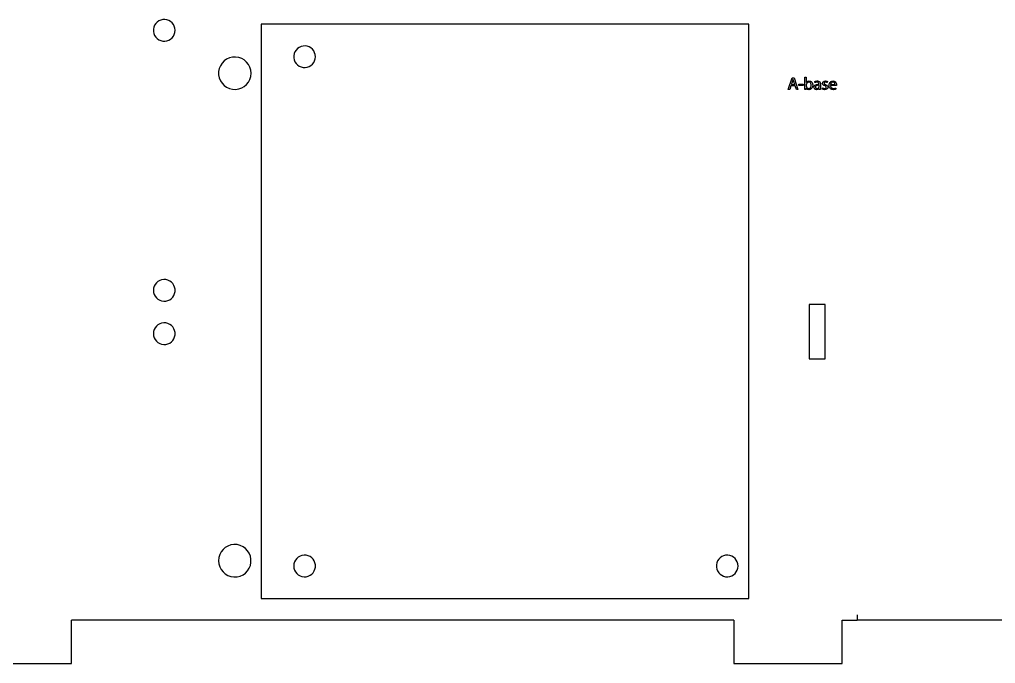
# Model space of a CAD drawing. Header units: metres. Extents: x 0 to 728, y 1000 to 1425.
# Drawn here: x 120.2 to 300.3, y 1006 to 1124.9 of the extents above; entities that cross this region are included whole.
import ezdxf

# ---------------------------------------------------------------- set-up
doc = ezdxf.new("R2010")
doc.units = ezdxf.units.M

msp = doc.modelspace()

# ---------------------------------------------------------------- linework, layer by layer
at = {"layer": 'COMPONENT1'}
for p, q in [((145.37, 1124.16), (145.16, 1123.84)), ((145.62, 1124.42), (145.37, 1124.16)), ((145.92, 1124.64), (145.62, 1124.42)), ((146.27, 1124.8), (145.92, 1124.64)), ((146.64, 1124.89), (146.27, 1124.8)), ((147.03, 1124.91), (146.64, 1124.89)), ((147.42, 1124.86), (147.03, 1124.91)), ((147.78, 1124.73), (147.42, 1124.86)), ((148.1, 1124.54), (147.78, 1124.73)), ((148.38, 1124.3), (148.1, 1124.54)), ((148.61, 1124), (148.38, 1124.3)), ((148.79, 1123.67), (148.61, 1124)), ((164.83, 1124.03), (164.83, 1018.03)), ((254.83, 1124.03), (164.83, 1124.03)), ((254.83, 1018.03), (254.83, 1124.03)), ((145.02, 1123.49), (144.94, 1123.11)), ((144.94, 1123.11), (144.94, 1122.72)), ((144.94, 1122.72), (145.02, 1122.34)), ((145.16, 1123.84), (145.02, 1123.49)), ((145.02, 1122.34), (145.16, 1121.99)), ((148.61, 1121.83), (148.79, 1122.16)), ((148.9, 1123.31), (148.79, 1123.67)), ((148.79, 1122.16), (148.9, 1122.52)), ((148.93, 1122.92), (148.9, 1123.31)), ((148.9, 1122.52), (148.93, 1122.92)), ((145.16, 1121.99), (145.37, 1121.67)), ((145.37, 1121.67), (145.62, 1121.41)), ((145.62, 1121.41), (145.92, 1121.19)), ((145.92, 1121.19), (146.27, 1121.03)), ((146.27, 1121.03), (146.64, 1120.94)), ((146.64, 1120.94), (147.03, 1120.92)), ((147.03, 1120.92), (147.42, 1120.97)), ((147.42, 1120.97), (147.78, 1121.1)), ((147.78, 1121.1), (148.1, 1121.29)), ((148.1, 1121.29), (148.38, 1121.53)), ((148.38, 1121.53), (148.61, 1121.83)), ((170.92, 1118.61), (170.84, 1118.23)), ((171.06, 1118.96), (170.92, 1118.61)), ((171.27, 1119.27), (171.06, 1118.96)), ((171.52, 1119.54), (171.27, 1119.27)), ((171.82, 1119.76), (171.52, 1119.54)), ((172.17, 1119.92), (171.82, 1119.76)), ((172.54, 1120.01), (172.17, 1119.92)), ((172.93, 1120.03), (172.54, 1120.01)), ((173.32, 1119.98), (172.93, 1120.03)), ((173.68, 1119.85), (173.32, 1119.98)), ((174, 1119.66), (173.68, 1119.85)), ((174.28, 1119.42), (174, 1119.66)), ((174.51, 1119.12), (174.28, 1119.42)), ((174.69, 1118.79), (174.51, 1119.12)), ((174.8, 1118.43), (174.69, 1118.79)), ((157.6, 1116.86), (157.29, 1116.39)), ((157.98, 1117.26), (157.6, 1116.86)), ((158.44, 1117.59), (157.98, 1117.26)), ((158.95, 1117.83), (158.44, 1117.59)), ((159.51, 1117.97), (158.95, 1117.83)), ((160.1, 1117.99), (159.51, 1117.97)), ((160.68, 1117.91), (160.1, 1117.99)), ((161.22, 1117.72), (160.68, 1117.91)), ((161.7, 1117.44), (161.22, 1117.72)), ((162.12, 1117.07), (161.7, 1117.44)), ((162.47, 1116.63), (162.12, 1117.07)), ((170.84, 1118.23), (170.84, 1117.84)), ((170.84, 1117.84), (170.92, 1117.46)), ((170.92, 1117.46), (171.06, 1117.11)), ((171.06, 1117.11), (171.27, 1116.79)), ((171.27, 1116.79), (171.52, 1116.52)), ((174.28, 1116.65), (174.51, 1116.95)), ((174.51, 1116.95), (174.69, 1117.28)), ((174.69, 1117.28), (174.8, 1117.64)), ((174.83, 1118.03), (174.8, 1118.43)), ((174.8, 1117.64), (174.83, 1118.03)), ((157.08, 1115.86), (156.97, 1115.3)), ((156.97, 1115.3), (156.97, 1114.7)), ((157.29, 1116.39), (157.08, 1115.86)), ((162.73, 1116.13), (162.47, 1116.63)), ((162.89, 1115.59), (162.73, 1116.13)), ((162.95, 1115), (162.89, 1115.59)), ((162.89, 1114.41), (162.95, 1115)), ((171.52, 1116.52), (171.82, 1116.31)), ((171.82, 1116.31), (172.17, 1116.15)), ((172.17, 1116.15), (172.54, 1116.06)), ((172.54, 1116.06), (172.93, 1116.04)), ((172.93, 1116.04), (173.32, 1116.09)), ((173.32, 1116.09), (173.68, 1116.22)), ((173.68, 1116.22), (174, 1116.41)), ((174, 1116.41), (174.28, 1116.65)), ((156.97, 1114.7), (157.08, 1114.13)), ((157.08, 1114.13), (157.29, 1113.61)), ((157.29, 1113.61), (157.6, 1113.14)), ((162.12, 1112.93), (162.47, 1113.36)), ((162.47, 1113.36), (162.73, 1113.86)), ((162.73, 1113.86), (162.89, 1114.41)), ((157.6, 1113.14), (157.98, 1112.73)), ((157.98, 1112.73), (158.44, 1112.41)), ((158.44, 1112.41), (158.95, 1112.17)), ((158.95, 1112.17), (159.51, 1112.03)), ((159.51, 1112.03), (160.1, 1112)), ((160.1, 1112), (160.68, 1112.09)), ((160.68, 1112.09), (161.22, 1112.28)), ((161.22, 1112.28), (161.7, 1112.56)), ((161.7, 1112.56), (162.12, 1112.93)), ((145.08, 1075.67), (144.97, 1075.31)), ((145.26, 1076), (145.08, 1075.67)), ((145.49, 1076.3), (145.26, 1076)), ((145.77, 1076.54), (145.49, 1076.3)), ((146.09, 1076.73), (145.77, 1076.54)), ((146.45, 1076.86), (146.09, 1076.73)), ((146.83, 1076.91), (146.45, 1076.86)), ((147.23, 1076.89), (146.83, 1076.91)), ((147.6, 1076.8), (147.23, 1076.89)), ((147.94, 1076.64), (147.6, 1076.8)), ((148.25, 1076.42), (147.94, 1076.64)), ((148.5, 1076.16), (148.25, 1076.42)), ((148.71, 1075.84), (148.5, 1076.16)), ((148.85, 1075.49), (148.71, 1075.84)), ((148.92, 1075.11), (148.85, 1075.49)), ((144.97, 1075.31), (144.93, 1074.92)), ((144.93, 1074.92), (144.97, 1074.52)), ((144.97, 1074.52), (145.08, 1074.16)), ((145.08, 1074.16), (145.26, 1073.83)), ((145.26, 1073.83), (145.49, 1073.53)), ((145.49, 1073.53), (145.77, 1073.29)), ((148.25, 1073.41), (148.5, 1073.67)), ((148.5, 1073.67), (148.71, 1073.99)), ((148.71, 1073.99), (148.85, 1074.34)), ((148.85, 1074.34), (148.92, 1074.72)), ((148.92, 1074.72), (148.92, 1075.11)), ((145.77, 1073.29), (146.09, 1073.1)), ((146.09, 1073.1), (146.45, 1072.97)), ((146.45, 1072.97), (146.83, 1072.92)), ((146.83, 1072.92), (147.23, 1072.94)), ((147.23, 1072.94), (147.6, 1073.03)), ((147.6, 1073.03), (147.94, 1073.19)), ((147.94, 1073.19), (148.25, 1073.41)), ((268.93, 1072.28), (265.93, 1072.28)), ((265.93, 1072.28), (265.93, 1062.28)), ((268.93, 1062.28), (268.93, 1072.28)), ((145.49, 1068.3), (145.26, 1068)), ((145.77, 1068.54), (145.49, 1068.3)), ((146.09, 1068.73), (145.77, 1068.54)), ((146.45, 1068.86), (146.09, 1068.73)), ((146.83, 1068.91), (146.45, 1068.86)), ((147.23, 1068.89), (146.83, 1068.91)), ((147.6, 1068.8), (147.23, 1068.89)), ((147.94, 1068.64), (147.6, 1068.8)), ((148.25, 1068.42), (147.94, 1068.64)), ((148.5, 1068.16), (148.25, 1068.42)), ((148.71, 1067.84), (148.5, 1068.16)), ((144.97, 1067.31), (144.93, 1066.92)), ((144.93, 1066.92), (144.97, 1066.52)), ((145.08, 1067.67), (144.97, 1067.31)), ((144.97, 1066.52), (145.08, 1066.16)), ((145.26, 1068), (145.08, 1067.67)), ((148.85, 1067.49), (148.71, 1067.84)), ((148.71, 1065.99), (148.85, 1066.34)), ((148.92, 1067.11), (148.85, 1067.49)), ((148.85, 1066.34), (148.92, 1066.72)), ((148.92, 1066.72), (148.92, 1067.11)), ((145.08, 1066.16), (145.26, 1065.83)), ((145.26, 1065.83), (145.49, 1065.53)), ((145.49, 1065.53), (145.77, 1065.29)), ((145.77, 1065.29), (146.09, 1065.1)), ((146.09, 1065.1), (146.45, 1064.97)), ((146.45, 1064.97), (146.83, 1064.92)), ((146.83, 1064.92), (147.23, 1064.94)), ((147.23, 1064.94), (147.6, 1065.03)), ((147.6, 1065.03), (147.94, 1065.19)), ((147.94, 1065.19), (148.25, 1065.41)), ((148.25, 1065.41), (148.5, 1065.68)), ((148.5, 1065.68), (148.71, 1065.99)), ((265.93, 1062.28), (268.93, 1062.28)), ((157.78, 1027.07), (157.43, 1026.63)), ((158.2, 1027.44), (157.78, 1027.07)), ((158.69, 1027.72), (158.2, 1027.44)), ((159.22, 1027.91), (158.69, 1027.72)), ((159.8, 1027.99), (159.22, 1027.91)), ((160.39, 1027.97), (159.8, 1027.99)), ((160.95, 1027.83), (160.39, 1027.97)), ((161.47, 1027.59), (160.95, 1027.83)), ((161.92, 1027.26), (161.47, 1027.59)), ((162.3, 1026.86), (161.92, 1027.26)), ((162.61, 1026.39), (162.3, 1026.86)), ((157.01, 1025.59), (156.95, 1025)), ((156.95, 1025), (157.01, 1024.41)), ((157.17, 1026.13), (157.01, 1025.59)), ((157.43, 1026.63), (157.17, 1026.13)), ((162.82, 1025.87), (162.61, 1026.39)), ((162.94, 1025.3), (162.82, 1025.87)), ((162.94, 1024.7), (162.94, 1025.3)), ((171.16, 1025.12), (170.98, 1024.79)), ((171.39, 1025.41), (171.16, 1025.12)), ((171.67, 1025.66), (171.39, 1025.41)), ((171.99, 1025.85), (171.67, 1025.66)), ((172.35, 1025.97), (171.99, 1025.85)), ((172.73, 1026.03), (172.35, 1025.97)), ((173.13, 1026.01), (172.73, 1026.03)), ((173.5, 1025.92), (173.13, 1026.01)), ((173.84, 1025.76), (173.5, 1025.92)), ((174.15, 1025.54), (173.84, 1025.76)), ((174.4, 1025.27), (174.15, 1025.54)), ((174.61, 1024.96), (174.4, 1025.27)), ((174.75, 1024.61), (174.61, 1024.96)), ((249.06, 1024.96), (248.92, 1024.61)), ((249.27, 1025.27), (249.06, 1024.96)), ((249.52, 1025.54), (249.27, 1025.27)), ((249.82, 1025.76), (249.52, 1025.54)), ((250.17, 1025.92), (249.82, 1025.76)), ((250.54, 1026.01), (250.17, 1025.92)), ((250.93, 1026.03), (250.54, 1026.01)), ((251.32, 1025.97), (250.93, 1026.03)), ((251.68, 1025.85), (251.32, 1025.97)), ((252, 1025.66), (251.68, 1025.85)), ((252.28, 1025.41), (252, 1025.66)), ((252.51, 1025.12), (252.28, 1025.41)), ((252.69, 1024.79), (252.51, 1025.12)), ((157.01, 1024.41), (157.17, 1023.86)), ((157.17, 1023.86), (157.43, 1023.37)), ((157.43, 1023.37), (157.78, 1022.93)), ((161.92, 1022.73), (162.3, 1023.14)), ((162.3, 1023.14), (162.61, 1023.61)), ((162.61, 1023.61), (162.82, 1024.13)), ((162.82, 1024.13), (162.94, 1024.7)), ((170.87, 1024.43), (170.83, 1024.03)), ((170.83, 1024.03), (170.87, 1023.64)), ((170.98, 1024.79), (170.87, 1024.43)), ((170.87, 1023.64), (170.98, 1023.28)), ((170.98, 1023.28), (171.16, 1022.95)), ((174.4, 1022.79), (174.61, 1023.11)), ((174.61, 1023.11), (174.75, 1023.46)), ((174.82, 1024.23), (174.75, 1024.61)), ((174.75, 1023.46), (174.82, 1023.84)), ((174.82, 1023.84), (174.82, 1024.23)), ((248.92, 1024.61), (248.84, 1024.23)), ((248.84, 1024.23), (248.84, 1023.84)), ((248.84, 1023.84), (248.92, 1023.46)), ((248.92, 1023.46), (249.06, 1023.11)), ((249.06, 1023.11), (249.27, 1022.79)), ((252.51, 1022.95), (252.69, 1023.28)), ((252.8, 1024.43), (252.69, 1024.79)), ((252.69, 1023.28), (252.8, 1023.64)), ((252.83, 1024.03), (252.8, 1024.43)), ((252.8, 1023.64), (252.83, 1024.03)), ((157.78, 1022.93), (158.2, 1022.56)), ((158.2, 1022.56), (158.69, 1022.28)), ((158.69, 1022.28), (159.22, 1022.09)), ((159.22, 1022.09), (159.8, 1022)), ((159.8, 1022), (160.39, 1022.03)), ((160.39, 1022.03), (160.95, 1022.17)), ((160.95, 1022.17), (161.47, 1022.41)), ((161.47, 1022.41), (161.92, 1022.73)), ((171.16, 1022.95), (171.39, 1022.65)), ((171.39, 1022.65), (171.67, 1022.41)), ((171.67, 1022.41), (171.99, 1022.22)), ((171.99, 1022.22), (172.35, 1022.09)), ((172.35, 1022.09), (172.73, 1022.04)), ((172.73, 1022.04), (173.13, 1022.06)), ((173.13, 1022.06), (173.5, 1022.15)), ((173.5, 1022.15), (173.84, 1022.31)), ((173.84, 1022.31), (174.15, 1022.52)), ((174.15, 1022.52), (174.4, 1022.79)), ((249.27, 1022.79), (249.52, 1022.52)), ((249.52, 1022.52), (249.82, 1022.31)), ((249.82, 1022.31), (250.17, 1022.15)), ((250.17, 1022.15), (250.54, 1022.06)), ((250.54, 1022.06), (250.93, 1022.04)), ((250.93, 1022.04), (251.32, 1022.09)), ((251.32, 1022.09), (251.68, 1022.22)), ((251.68, 1022.22), (252, 1022.41)), ((252, 1022.41), (252.28, 1022.65)), ((252.28, 1022.65), (252.51, 1022.95)), ((164.83, 1018.03), (254.83, 1018.03)), ((274.83, 1015.03), (274.83, 1014.03)), ((129.82, 1006.03), (129.82, 1014.03)), ((252.02, 1014.03), (129.82, 1014.03)), ((252.02, 1014.03), (252.02, 1006.03)), ((272.02, 1006.03), (272.02, 1014.03)), ((272.02, 1014.03), (274.83, 1014.03)), ((371.37, 1014.03), (274.83, 1014.03)), ((109.82, 1006.03), (129.82, 1006.03)), ((252.02, 1006.03), (272.02, 1006.03))]:
    msp.add_line(p, q, dxfattribs=at)
at = {"layer": 'COMPONENT4'}
for p, q in [((262.1, 1112), (262.83, 1114.14)), ((262.76, 1113.17), (262.72, 1113.06)), ((262.8, 1113.28), (262.76, 1113.17)), ((262.83, 1113.38), (262.8, 1113.28)), ((262.83, 1114.14), (263.16, 1114.14)), ((262.86, 1113.46), (262.83, 1113.38)), ((262.87, 1113.5), (262.86, 1113.46)), ((262.88, 1113.54), (262.87, 1113.5)), ((262.9, 1113.59), (262.88, 1113.54)), ((262.91, 1113.64), (262.9, 1113.59)), ((262.92, 1113.68), (262.91, 1113.64)), ((262.94, 1113.73), (262.92, 1113.68)), ((262.95, 1113.78), (262.94, 1113.73)), ((262.96, 1113.83), (262.95, 1113.78)), ((262.99, 1113.88), (262.96, 1113.83)), ((263, 1113.83), (262.99, 1113.88)), ((263.01, 1113.79), (263, 1113.83)), ((263.03, 1113.74), (263.01, 1113.79)), ((263.04, 1113.69), (263.03, 1113.74)), ((263.05, 1113.65), (263.04, 1113.69)), ((263.07, 1113.6), (263.05, 1113.65)), ((263.08, 1113.55), (263.07, 1113.6)), ((263.1, 1113.5), (263.08, 1113.55)), ((263.11, 1113.47), (263.1, 1113.5)), ((263.13, 1113.4), (263.11, 1113.47)), ((263.17, 1113.3), (263.13, 1113.4)), ((263.16, 1114.14), (263.89, 1112)), ((263.21, 1113.19), (263.17, 1113.3)), ((263.24, 1113.08), (263.21, 1113.19)), ((265.16, 1114.25), (265.2, 1114.25)), ((265.16, 1114.18), (265.16, 1114.25)), ((265.16, 1113.97), (265.16, 1114.18)), ((265.16, 1113.68), (265.16, 1113.97)), ((265.16, 1113.34), (265.16, 1113.68)), ((265.16, 1113), (265.16, 1113.34)), ((265.2, 1114.25), (265.24, 1114.25)), ((265.24, 1114.25), (265.29, 1114.25)), ((265.29, 1114.25), (265.34, 1114.25)), ((265.34, 1114.25), (265.39, 1114.25)), ((265.39, 1114.25), (265.42, 1114.25)), ((265.42, 1114.25), (265.43, 1114.22)), ((265.43, 1114.22), (265.43, 1114.12)), ((265.43, 1114.12), (265.43, 1113.97)), ((265.43, 1113.97), (265.43, 1113.79)), ((265.43, 1113.79), (265.43, 1113.62)), ((265.43, 1113.62), (265.43, 1113.46)), ((265.43, 1113.46), (265.43, 1113.34)), ((265.43, 1113.34), (265.43, 1113.29)), ((265.43, 1113.29), (265.47, 1113.33)), ((265.47, 1113.33), (265.51, 1113.39)), ((265.54, 1113.19), (265.5, 1113.13)), ((265.51, 1113.39), (265.57, 1113.44)), ((265.59, 1113.24), (265.54, 1113.19)), ((265.57, 1113.44), (265.63, 1113.48)), ((265.65, 1113.28), (265.59, 1113.24)), ((265.63, 1113.48), (265.69, 1113.52)), ((265.71, 1113.31), (265.65, 1113.28)), ((265.69, 1113.52), (265.77, 1113.54)), ((265.77, 1113.34), (265.71, 1113.31)), ((265.77, 1113.54), (265.85, 1113.56)), ((265.84, 1113.35), (265.77, 1113.34)), ((265.93, 1113.34), (265.84, 1113.35)), ((265.85, 1113.56), (265.93, 1113.57)), ((265.93, 1113.57), (266.06, 1113.56)), ((266.03, 1113.32), (265.93, 1113.34)), ((266.11, 1113.28), (266.03, 1113.32)), ((266.06, 1113.56), (266.19, 1113.53)), ((266.19, 1113.21), (266.11, 1113.28)), ((266.19, 1113.53), (266.3, 1113.47)), ((266.24, 1113.14), (266.19, 1113.21)), ((266.3, 1113.47), (266.4, 1113.39)), ((266.4, 1113.39), (266.48, 1113.28)), ((266.48, 1113.28), (266.55, 1113.16)), ((266.55, 1113.16), (266.59, 1113.02)), ((266.96, 1113.41), (266.97, 1113.45)), ((266.97, 1113.38), (266.96, 1113.41)), ((266.97, 1113.45), (267.03, 1113.48)), ((266.98, 1113.34), (266.97, 1113.38)), ((267, 1113.3), (266.98, 1113.34)), ((267.01, 1113.27), (267, 1113.3)), ((267.03, 1113.26), (267.01, 1113.27)), ((267.03, 1113.48), (267.1, 1113.51)), ((267.08, 1113.29), (267.03, 1113.26)), ((267.14, 1113.31), (267.08, 1113.29)), ((267.1, 1113.51), (267.17, 1113.53)), ((267.19, 1113.33), (267.14, 1113.31)), ((267.17, 1113.53), (267.24, 1113.55)), ((267.25, 1113.34), (267.19, 1113.33)), ((267.24, 1113.55), (267.32, 1113.56)), ((267.31, 1113.35), (267.25, 1113.34)), ((267.37, 1113.36), (267.31, 1113.35)), ((267.32, 1113.56), (267.4, 1113.57)), ((267.45, 1113.36), (267.37, 1113.36)), ((267.4, 1113.57), (267.51, 1113.57)), ((267.56, 1113.34), (267.45, 1113.36)), ((267.51, 1113.57), (267.68, 1113.54)), ((267.64, 1113.3), (267.56, 1113.34)), ((267.7, 1113.25), (267.64, 1113.3)), ((267.68, 1113.54), (267.81, 1113.48)), ((267.73, 1113.19), (267.7, 1113.25)), ((267.76, 1113.12), (267.73, 1113.19)), ((267.81, 1113.48), (267.91, 1113.4)), ((267.91, 1113.4), (267.97, 1113.29)), ((267.97, 1113.29), (268.02, 1113.18)), ((268.02, 1113.18), (268.04, 1113.05)), ((268.43, 1113.16), (268.45, 1113.26)), ((268.43, 1113.07), (268.43, 1113.16)), ((268.45, 1113.26), (268.5, 1113.35)), ((268.5, 1113.35), (268.56, 1113.42)), ((268.56, 1113.42), (268.65, 1113.49)), ((268.65, 1113.49), (268.75, 1113.53)), ((268.71, 1113.21), (268.7, 1113.17)), ((268.7, 1113.17), (268.7, 1113.12)), ((268.73, 1113.25), (268.71, 1113.21)), ((268.76, 1113.29), (268.73, 1113.25)), ((268.75, 1113.53), (268.87, 1113.56)), ((268.79, 1113.32), (268.76, 1113.29)), ((268.84, 1113.34), (268.79, 1113.32)), ((268.9, 1113.36), (268.84, 1113.34)), ((268.87, 1113.56), (268.98, 1113.57)), ((268.96, 1113.36), (268.9, 1113.36)), ((269.02, 1113.36), (268.96, 1113.36)), ((268.98, 1113.57), (269.04, 1113.56)), ((269.07, 1113.35), (269.02, 1113.36)), ((269.04, 1113.56), (269.1, 1113.56)), ((269.12, 1113.34), (269.07, 1113.35)), ((269.1, 1113.56), (269.16, 1113.54)), ((269.17, 1113.32), (269.12, 1113.34)), ((269.16, 1113.54), (269.21, 1113.53)), ((269.21, 1113.3), (269.17, 1113.32)), ((269.21, 1113.53), (269.26, 1113.51)), ((269.24, 1113.29), (269.21, 1113.3)), ((269.27, 1113.28), (269.24, 1113.29)), ((269.26, 1113.51), (269.3, 1113.49)), ((269.28, 1113.31), (269.27, 1113.28)), ((269.29, 1113.35), (269.28, 1113.31)), ((269.31, 1113.39), (269.29, 1113.35)), ((269.3, 1113.49), (269.34, 1113.47)), ((269.32, 1113.43), (269.31, 1113.39)), ((269.34, 1113.47), (269.32, 1113.43)), ((269.71, 1113.13), (269.78, 1113.26)), ((269.78, 1113.26), (269.87, 1113.37)), ((269.87, 1113.37), (269.98, 1113.46)), ((270, 1113.18), (269.96, 1113.11)), ((269.98, 1113.46), (270.11, 1113.52)), ((270.05, 1113.25), (270, 1113.18)), ((270.11, 1113.3), (270.05, 1113.25)), ((270.11, 1113.52), (270.25, 1113.56)), ((270.19, 1113.34), (270.11, 1113.3)), ((270.27, 1113.36), (270.19, 1113.34)), ((270.25, 1113.56), (270.42, 1113.57)), ((270.38, 1113.37), (270.27, 1113.36)), ((270.47, 1113.35), (270.38, 1113.37)), ((270.42, 1113.57), (270.58, 1113.53)), ((270.55, 1113.31), (270.47, 1113.35)), ((270.61, 1113.26), (270.55, 1113.31)), ((270.58, 1113.53), (270.71, 1113.47)), ((270.66, 1113.2), (270.61, 1113.26)), ((270.69, 1113.13), (270.66, 1113.2)), ((270.71, 1113.47), (270.81, 1113.39)), ((270.81, 1113.39), (270.89, 1113.28)), ((270.89, 1113.28), (270.94, 1113.17)), ((270.94, 1113.17), (270.97, 1113.05)), ((262.38, 1112), (262.1, 1112)), ((262.6, 1112.67), (262.38, 1112)), ((263.36, 1112.67), (262.6, 1112.67)), ((262.69, 1112.97), (262.67, 1112.91)), ((262.67, 1112.91), (262.7, 1112.89)), ((262.72, 1113.06), (262.69, 1112.97)), ((262.7, 1112.89), (262.77, 1112.89)), ((262.77, 1112.89), (262.88, 1112.89)), ((262.88, 1112.89), (263, 1112.89)), ((263, 1112.89), (263.11, 1112.89)), ((263.11, 1112.89), (263.21, 1112.89)), ((263.21, 1112.89), (263.28, 1112.89)), ((263.28, 1112.98), (263.24, 1113.08)), ((263.3, 1112.91), (263.28, 1112.98)), ((263.28, 1112.89), (263.31, 1112.89)), ((263.31, 1112.89), (263.3, 1112.91)), ((263.59, 1112), (263.36, 1112.67)), ((263.89, 1112), (263.59, 1112)), ((264.05, 1112.75), (264.05, 1112.96)), ((264.05, 1112.96), (264.83, 1112.96)), ((264.83, 1112.75), (264.05, 1112.75)), ((264.83, 1112.96), (264.83, 1112.75)), ((265.14, 1112), (265.15, 1112.05)), ((265.18, 1112), (265.14, 1112)), ((265.15, 1112.19), (265.16, 1112.24)), ((265.15, 1112.14), (265.15, 1112.19)), ((265.15, 1112.09), (265.15, 1112.14)), ((265.15, 1112.05), (265.15, 1112.09)), ((265.16, 1112.7), (265.16, 1113)), ((265.16, 1112.49), (265.16, 1112.7)), ((265.16, 1112.4), (265.16, 1112.49)), ((265.16, 1112.35), (265.16, 1112.4)), ((265.16, 1112.3), (265.16, 1112.35)), ((265.16, 1112.24), (265.16, 1112.3)), ((265.21, 1112), (265.18, 1112)), ((265.25, 1112), (265.21, 1112)), ((265.3, 1112), (265.25, 1112)), ((265.34, 1112), (265.3, 1112)), ((265.38, 1112), (265.34, 1112)), ((265.39, 1112.07), (265.38, 1112.03)), ((265.38, 1112.03), (265.38, 1112)), ((265.4, 1112.2), (265.39, 1112.16)), ((265.39, 1112.16), (265.39, 1112.11)), ((265.39, 1112.11), (265.39, 1112.07)), ((265.43, 1112.21), (265.4, 1112.25)), ((265.4, 1112.25), (265.4, 1112.2)), ((265.44, 1112.95), (265.43, 1112.92)), ((265.43, 1112.92), (265.43, 1112.89)), ((265.43, 1112.89), (265.43, 1112.84)), ((265.43, 1112.84), (265.43, 1112.8)), ((265.43, 1112.8), (265.43, 1112.75)), ((265.43, 1112.75), (265.43, 1112.7)), ((265.43, 1112.7), (265.43, 1112.66)), ((265.43, 1112.66), (265.43, 1112.61)), ((265.43, 1112.61), (265.43, 1112.59)), ((265.43, 1112.59), (265.44, 1112.56)), ((265.48, 1112.14), (265.43, 1112.21)), ((265.45, 1113), (265.44, 1112.98)), ((265.44, 1112.98), (265.44, 1112.95)), ((265.44, 1112.56), (265.44, 1112.53)), ((265.44, 1112.53), (265.47, 1112.45)), ((265.47, 1113.06), (265.45, 1113)), ((265.5, 1113.13), (265.47, 1113.06)), ((265.47, 1112.45), (265.5, 1112.39)), ((265.54, 1112.09), (265.48, 1112.14)), ((265.5, 1112.39), (265.54, 1112.33)), ((265.54, 1112.33), (265.59, 1112.29)), ((265.6, 1112.05), (265.54, 1112.09)), ((265.59, 1112.29), (265.64, 1112.25)), ((265.66, 1112.01), (265.6, 1112.05)), ((265.64, 1112.25), (265.71, 1112.22)), ((265.73, 1111.99), (265.66, 1112.01)), ((265.71, 1112.22), (265.77, 1112.2)), ((265.8, 1111.97), (265.73, 1111.99)), ((265.77, 1112.2), (265.84, 1112.19)), ((265.88, 1111.96), (265.8, 1111.97)), ((265.84, 1112.19), (265.94, 1112.19)), ((265.99, 1111.97), (265.88, 1111.96)), ((265.94, 1112.19), (266.04, 1112.22)), ((266.11, 1111.99), (265.99, 1111.97)), ((266.04, 1112.22), (266.12, 1112.26)), ((266.23, 1112.04), (266.11, 1111.99)), ((266.12, 1112.26), (266.19, 1112.32)), ((266.19, 1112.32), (266.24, 1112.4)), ((266.34, 1112.12), (266.23, 1112.04)), ((266.29, 1113.05), (266.24, 1113.14)), ((266.24, 1112.4), (266.29, 1112.5)), ((266.31, 1112.95), (266.29, 1113.05)), ((266.29, 1112.5), (266.32, 1112.6)), ((266.33, 1112.84), (266.31, 1112.95)), ((266.32, 1112.6), (266.33, 1112.72)), ((266.33, 1112.72), (266.33, 1112.84)), ((266.44, 1112.22), (266.34, 1112.12)), ((266.52, 1112.34), (266.44, 1112.22)), ((266.58, 1112.5), (266.52, 1112.34)), ((266.61, 1112.67), (266.58, 1112.5)), ((266.59, 1113.02), (266.61, 1112.86)), ((266.61, 1112.86), (266.61, 1112.67)), ((266.84, 1112.43), (266.87, 1112.57)), ((266.85, 1112.33), (266.84, 1112.43)), ((266.88, 1112.24), (266.85, 1112.33)), ((266.87, 1112.57), (266.93, 1112.69)), ((266.92, 1112.15), (266.88, 1112.24)), ((266.98, 1112.08), (266.92, 1112.15)), ((266.93, 1112.69), (267.03, 1112.79)), ((267.06, 1112.02), (266.98, 1112.08)), ((267.03, 1112.79), (267.16, 1112.87)), ((267.16, 1111.98), (267.06, 1112.02)), ((267.14, 1112.55), (267.12, 1112.46)), ((267.12, 1112.46), (267.13, 1112.39)), ((267.13, 1112.39), (267.14, 1112.33)), ((267.19, 1112.63), (267.14, 1112.55)), ((267.14, 1112.33), (267.16, 1112.28)), ((267.16, 1112.87), (267.33, 1112.93)), ((267.16, 1112.28), (267.19, 1112.24)), ((267.28, 1111.96), (267.16, 1111.98)), ((267.26, 1112.69), (267.19, 1112.63)), ((267.19, 1112.24), (267.23, 1112.21)), ((267.23, 1112.21), (267.27, 1112.19)), ((267.34, 1112.73), (267.26, 1112.69)), ((267.27, 1112.19), (267.31, 1112.18)), ((267.38, 1111.97), (267.28, 1111.96)), ((267.31, 1112.18), (267.36, 1112.17)), ((267.33, 1112.93), (267.53, 1112.97)), ((267.44, 1112.76), (267.34, 1112.73)), ((267.36, 1112.17), (267.43, 1112.17)), ((267.46, 1111.98), (267.38, 1111.97)), ((267.43, 1112.17), (267.49, 1112.18)), ((267.55, 1112.77), (267.44, 1112.76)), ((267.54, 1112.01), (267.46, 1111.98)), ((267.49, 1112.18), (267.55, 1112.2)), ((267.53, 1112.97), (267.77, 1112.98)), ((267.61, 1112.04), (267.54, 1112.01)), ((267.66, 1112.78), (267.55, 1112.77)), ((267.55, 1112.2), (267.61, 1112.23)), ((267.61, 1112.23), (267.65, 1112.27)), ((267.67, 1112.08), (267.61, 1112.04)), ((267.65, 1112.27), (267.69, 1112.31)), ((267.77, 1112.78), (267.66, 1112.78)), ((267.72, 1112.12), (267.67, 1112.08)), ((267.69, 1112.31), (267.73, 1112.35)), ((267.77, 1112.17), (267.72, 1112.12)), ((267.73, 1112.35), (267.75, 1112.4)), ((267.75, 1112.4), (267.76, 1112.43)), ((267.77, 1113.06), (267.76, 1113.12)), ((267.76, 1112.43), (267.77, 1112.47)), ((267.77, 1113.01), (267.77, 1113.06)), ((267.77, 1112.98), (267.77, 1113.01)), ((267.77, 1112.74), (267.77, 1112.78)), ((267.77, 1112.7), (267.77, 1112.74)), ((267.77, 1112.65), (267.77, 1112.7)), ((267.77, 1112.61), (267.77, 1112.65)), ((267.77, 1112.56), (267.77, 1112.61)), ((267.77, 1112.53), (267.77, 1112.56)), ((267.77, 1112.5), (267.77, 1112.53)), ((267.77, 1112.47), (267.77, 1112.5)), ((267.79, 1112.17), (267.77, 1112.17)), ((267.8, 1112.14), (267.79, 1112.17)), ((267.8, 1112.1), (267.8, 1112.14)), ((267.81, 1112.06), (267.8, 1112.1)), ((267.81, 1112.03), (267.81, 1112.06)), ((267.84, 1112), (267.81, 1112.03)), ((267.88, 1112), (267.84, 1112)), ((267.93, 1112), (267.88, 1112)), ((267.98, 1112), (267.93, 1112)), ((268.02, 1112), (267.98, 1112)), ((268.06, 1112), (268.02, 1112)), ((268.04, 1113.05), (268.04, 1112.94)), ((268.04, 1112.94), (268.04, 1112.9)), ((268.04, 1112.9), (268.04, 1112.82)), ((268.04, 1112.82), (268.04, 1112.71)), ((268.04, 1112.71), (268.04, 1112.59)), ((268.04, 1112.59), (268.04, 1112.48)), ((268.04, 1112.48), (268.04, 1112.4)), ((268.04, 1112.4), (268.04, 1112.37)), ((268.04, 1112.37), (268.04, 1112.31)), ((268.04, 1112.31), (268.05, 1112.26)), ((268.05, 1112.26), (268.05, 1112.2)), ((268.05, 1112.2), (268.05, 1112.15)), ((268.05, 1112.15), (268.05, 1112.1)), ((268.05, 1112.1), (268.06, 1112.05)), ((268.06, 1112.05), (268.06, 1112)), ((268.39, 1112.07), (268.4, 1112.12)), ((268.43, 1112.05), (268.39, 1112.07)), ((268.4, 1112.12), (268.42, 1112.16)), ((268.42, 1112.16), (268.43, 1112.2)), ((268.45, 1113), (268.43, 1113.07)), ((268.43, 1112.2), (268.44, 1112.24)), ((268.48, 1112.03), (268.43, 1112.05)), ((268.44, 1112.24), (268.46, 1112.28)), ((268.48, 1112.93), (268.45, 1113)), ((268.46, 1112.28), (268.5, 1112.26)), ((268.53, 1112.87), (268.48, 1112.93)), ((268.54, 1112.01), (268.48, 1112.03)), ((268.5, 1112.26), (268.54, 1112.24)), ((268.6, 1112.81), (268.53, 1112.87)), ((268.54, 1112.24), (268.59, 1112.22)), ((268.6, 1111.99), (268.54, 1112.01)), ((268.59, 1112.22), (268.65, 1112.2)), ((268.68, 1112.76), (268.6, 1112.81)), ((268.66, 1111.98), (268.6, 1111.99)), ((268.65, 1112.2), (268.7, 1112.19)), ((268.73, 1111.97), (268.66, 1111.98)), ((268.78, 1112.71), (268.68, 1112.76)), ((268.7, 1113.12), (268.72, 1113.07)), ((268.7, 1112.19), (268.76, 1112.18)), ((268.72, 1113.07), (268.74, 1113.03)), ((268.8, 1111.96), (268.73, 1111.97)), ((268.74, 1113.03), (268.78, 1113)), ((268.76, 1112.18), (268.82, 1112.17)), ((268.78, 1113), (268.82, 1112.96)), ((268.88, 1112.67), (268.78, 1112.71)), ((268.92, 1111.97), (268.8, 1111.96)), ((268.82, 1112.96), (268.88, 1112.93)), ((268.82, 1112.17), (268.9, 1112.18)), ((268.88, 1112.93), (268.95, 1112.9)), ((268.95, 1112.64), (268.88, 1112.67)), ((268.9, 1112.18), (268.96, 1112.19)), ((269.05, 1112), (268.92, 1111.97)), ((268.95, 1112.9), (269.05, 1112.86)), ((269.01, 1112.6), (268.95, 1112.64)), ((268.96, 1112.19), (269.02, 1112.22)), ((269.05, 1112.57), (269.01, 1112.6)), ((269.02, 1112.22), (269.06, 1112.25)), ((269.05, 1112.86), (269.15, 1112.82)), ((269.09, 1112.53), (269.05, 1112.57)), ((269.16, 1112.04), (269.05, 1112)), ((269.06, 1112.25), (269.09, 1112.29)), ((269.11, 1112.49), (269.09, 1112.53)), ((269.09, 1112.29), (269.11, 1112.34)), ((269.12, 1112.44), (269.11, 1112.49)), ((269.11, 1112.34), (269.12, 1112.39)), ((269.12, 1112.39), (269.12, 1112.44)), ((269.15, 1112.82), (269.23, 1112.77)), ((269.25, 1112.1), (269.16, 1112.04)), ((269.23, 1112.77), (269.29, 1112.71)), ((269.32, 1112.18), (269.25, 1112.1)), ((269.29, 1112.71), (269.34, 1112.64)), ((269.37, 1112.27), (269.32, 1112.18)), ((269.34, 1112.64), (269.37, 1112.57)), ((269.37, 1112.57), (269.39, 1112.48)), ((269.39, 1112.38), (269.37, 1112.27)), ((269.39, 1112.48), (269.39, 1112.38)), ((269.64, 1112.82), (269.67, 1112.98)), ((269.64, 1112.65), (269.64, 1112.82)), ((269.67, 1112.49), (269.64, 1112.65)), ((269.67, 1112.98), (269.71, 1113.13)), ((269.72, 1112.35), (269.67, 1112.49)), ((269.8, 1112.23), (269.72, 1112.35)), ((269.89, 1112.13), (269.8, 1112.23)), ((270.01, 1112.05), (269.89, 1112.13)), ((269.92, 1112.96), (269.91, 1112.92)), ((269.91, 1112.92), (269.97, 1112.92)), ((269.91, 1112.72), (269.92, 1112.59)), ((269.95, 1112.72), (269.91, 1112.72)), ((269.94, 1113.04), (269.92, 1112.96)), ((269.92, 1112.59), (269.95, 1112.48)), ((269.96, 1113.11), (269.94, 1113.04)), ((270.07, 1112.72), (269.95, 1112.72)), ((269.95, 1112.48), (270, 1112.38)), ((269.97, 1112.92), (270.07, 1112.92)), ((270, 1112.38), (270.06, 1112.31)), ((270.15, 1112), (270.01, 1112.05)), ((270.06, 1112.31), (270.14, 1112.26)), ((270.07, 1112.92), (270.2, 1112.92)), ((270.24, 1112.72), (270.07, 1112.72)), ((270.14, 1112.26), (270.23, 1112.22)), ((270.3, 1111.97), (270.15, 1112)), ((270.2, 1112.92), (270.34, 1112.92)), ((270.23, 1112.22), (270.32, 1112.19)), ((270.44, 1112.72), (270.24, 1112.72)), ((270.44, 1111.96), (270.3, 1111.97)), ((270.32, 1112.19), (270.42, 1112.18)), ((270.34, 1112.92), (270.49, 1112.92)), ((270.42, 1112.18), (270.5, 1112.18)), ((270.63, 1112.72), (270.44, 1112.72)), ((270.52, 1111.97), (270.44, 1111.96)), ((270.49, 1112.92), (270.61, 1112.92)), ((270.5, 1112.18), (270.56, 1112.19)), ((270.6, 1111.98), (270.52, 1111.97)), ((270.56, 1112.19), (270.62, 1112.19)), ((270.67, 1111.99), (270.6, 1111.98)), ((270.61, 1112.92), (270.69, 1112.92)), ((270.62, 1112.19), (270.68, 1112.2)), ((270.81, 1112.72), (270.63, 1112.72)), ((270.73, 1112), (270.67, 1111.99)), ((270.68, 1112.2), (270.72, 1112.22)), ((270.71, 1113.05), (270.69, 1113.13)), ((270.69, 1112.92), (270.73, 1112.92)), ((270.72, 1112.98), (270.71, 1113.05)), ((270.73, 1112.92), (270.72, 1112.98)), ((270.72, 1112.22), (270.77, 1112.23)), ((270.79, 1112.02), (270.73, 1112)), ((270.77, 1112.23), (270.81, 1112.24)), ((270.84, 1112.03), (270.79, 1112.02)), ((270.93, 1112.72), (270.81, 1112.72)), ((270.81, 1112.24), (270.85, 1112.26)), ((270.88, 1112.05), (270.84, 1112.03)), ((270.85, 1112.26), (270.87, 1112.24)), ((270.87, 1112.24), (270.87, 1112.21)), ((270.87, 1112.21), (270.88, 1112.17)), ((270.88, 1112.17), (270.89, 1112.14)), ((270.91, 1112.08), (270.88, 1112.05)), ((270.89, 1112.14), (270.9, 1112.1)), ((270.9, 1112.1), (270.91, 1112.08)), ((270.99, 1112.74), (270.93, 1112.72)), ((270.97, 1113.05), (270.99, 1112.93)), ((270.99, 1112.93), (271, 1112.84)), ((271, 1112.8), (270.99, 1112.77)), ((270.99, 1112.77), (270.99, 1112.74)), ((271, 1112.84), (271, 1112.8))]:
    msp.add_line(p, q, dxfattribs=at)

doc.saveas('drawing.dxf')
